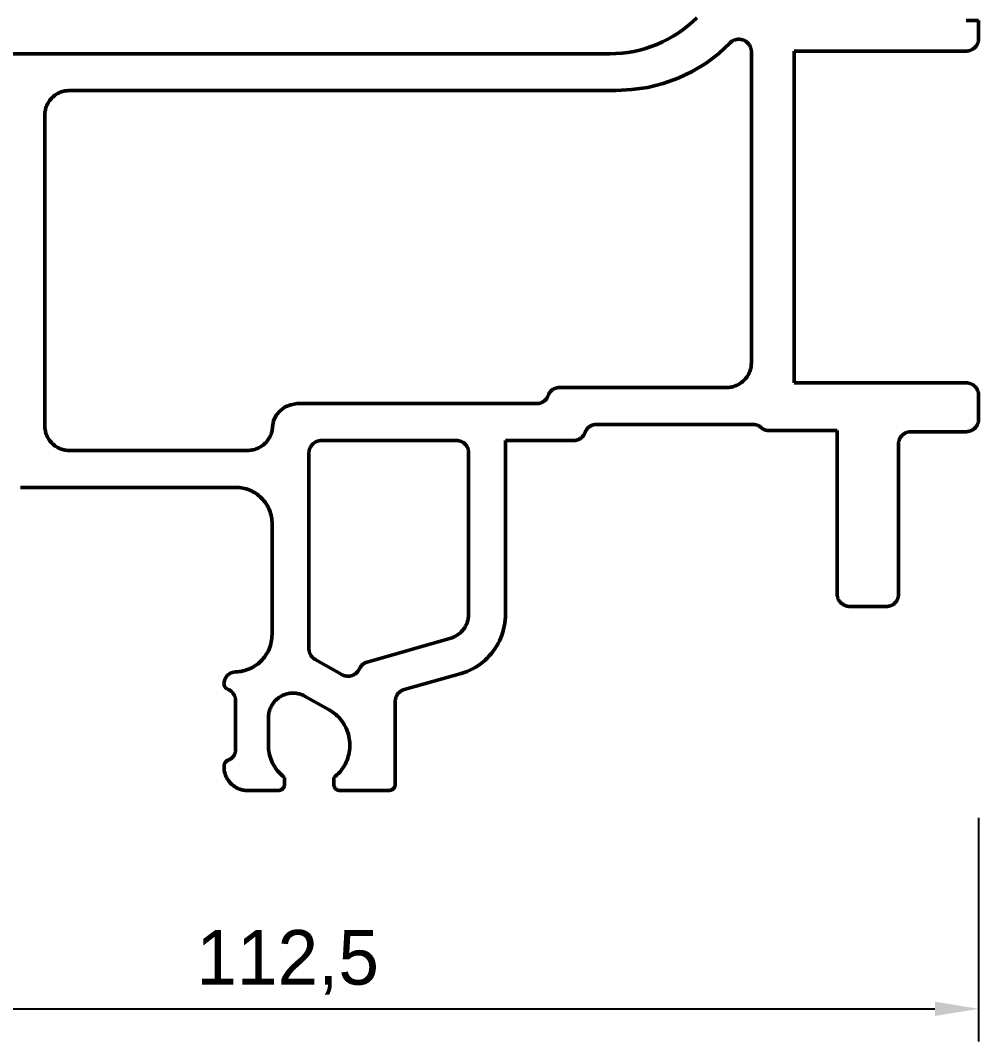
# Model space of a CAD drawing. Header units: metres. Extents: x -24 to 714, y -184 to 202.
# Drawn here: x 285.6 to 363.6, y -20.4 to 62.7 of the extents above; entities that cross this region are included whole.
import ezdxf

# ---------------------------------------------------------------- set-up
doc = ezdxf.new("R2010")
doc.units = ezdxf.units.M
doc.linetypes.add('KESIK', pattern=[3, 2, -1])
for name, color, linetype, lineweight in [('GIZLI', 8, 'KESIK', 35), ('GORUNEN', 7, 'Continuous', 50), ('OLCU', 4, 'Continuous', 25)]:
    doc.layers.add(name, color=color, linetype=linetype, lineweight=lineweight)
doc.dimstyles.new('PF_MM', dxfattribs={"dimtxt": 4.444445, "dimasz": 3.555556, "dimexe": 2.666667, "dimexo": 2.222222, "dimgap": 1.555556, "dimtad": 1, "dimdec": 1, "dimcen": 2.5, "dimclrd": 4, "dimclre": 4, "dimclrt": 3, "dimazin": 3, "dimtfac": 1, "dimtmove": 0, "dimatfit": 3})

msp = doc.modelspace()

# ---------------------------------------------------------------- linework, layer by layer
at = {"layer": 'GIZLI'}
for points in [[(340.683, 62.913), (340.328, 62.574), (339.957, 62.254), (339.57, 61.952), (339.169, 61.67), (338.755, 61.408), (338.328, 61.166), (337.89, 60.946), (337.442, 60.747), (336.985, 60.57), (336.519, 60.417), (336.046, 60.286), (335.568, 60.178), (335.085, 60.094), (334.598, 60.034), (334.109, 59.998), (333.619, 59.986)], [(363.633, 62.696), (363.633, 61.172)], [(343.398, 60.875), (342.466, 59.986)], [(343.398, 60.875), (343.435, 60.909), (343.474, 60.942), (343.515, 60.972), (343.557, 61), (343.601, 61.026), (343.645, 61.05), (343.691, 61.072), (343.738, 61.091), (343.786, 61.108), (343.834, 61.123), (343.884, 61.135), (343.933, 61.145), (343.983, 61.152), (344.034, 61.157), (344.085, 61.159), (344.135, 61.159), (344.186, 61.157), (344.236, 61.152), (344.286, 61.144), (344.336, 61.134), (344.385, 61.122), (344.434, 61.107), (344.481, 61.089), (344.528, 61.07), (344.574, 61.048), (344.618, 61.024), (344.662, 60.998), (344.704, 60.969), (344.744, 60.939), (344.783, 60.906), (344.821, 60.872), (344.856, 60.836), (344.89, 60.798), (344.922, 60.759), (344.952, 60.718), (344.98, 60.676), (345.006, 60.632), (345.029, 60.587), (345.051, 60.541), (345.07, 60.494), (345.086, 60.446), (345.101, 60.398), (345.112, 60.348), (345.122, 60.299), (345.129, 60.248), (345.133, 60.198)], [(363.633, 61.172), (363.63, 61.122), (363.624, 61.072), (363.616, 61.022), (363.605, 60.973), (363.592, 60.925), (363.576, 60.877), (363.559, 60.831), (363.539, 60.785), (363.516, 60.74), (363.492, 60.696), (363.465, 60.654), (363.436, 60.612), (363.406, 60.573), (363.373, 60.535), (363.339, 60.498), (363.302, 60.464), (363.265, 60.431), (363.225, 60.4), (363.184, 60.371), (363.142, 60.344), (363.098, 60.319), (363.054, 60.296), (363.008, 60.276), (362.961, 60.258), (362.914, 60.242), (362.865, 60.229), (362.816, 60.218), (362.767, 60.209), (362.717, 60.203), (362.667, 60.199), (362.617, 60.198)], [(253.143, 59.986), (333.619, 59.986)], [(342.466, 59.986), (341.45, 59.224)], [(345.133, 34.798), (345.133, 60.198)], [(362.617, 60.198), (348.605, 60.198)], [(348.605, 60.198), (348.605, 33.189)], [(341.45, 59.224), (340.307, 58.547)], [(340.307, 58.547), (339.164, 57.997)], [(337.937, 57.573), (336.709, 57.235)], [(339.164, 57.997), (337.937, 57.573)], [(287.602, 54.991), (287.605, 55.09), (287.612, 55.189), (287.625, 55.287), (287.642, 55.384), (287.664, 55.481), (287.69, 55.576), (287.722, 55.67), (287.758, 55.762), (287.799, 55.853), (287.844, 55.941), (287.893, 56.026), (287.947, 56.11), (288.004, 56.19), (288.066, 56.268), (288.131, 56.342), (288.2, 56.413), (288.273, 56.48), (288.348, 56.544), (288.427, 56.604), (288.509, 56.66), (288.593, 56.712), (288.68, 56.76), (288.769, 56.803), (288.86, 56.841), (288.953, 56.876), (289.048, 56.905), (289.143, 56.93), (289.24, 56.95), (289.338, 56.965), (289.437, 56.975), (289.535, 56.98), (289.634, 56.981)], [(334.127, 56.981), (289.634, 56.981)], [(335.397, 57.065), (334.127, 56.981)], [(336.709, 57.235), (335.397, 57.065)], [(287.602, 54.991), (287.602, 29.676)], [(345.133, 34.798), (345.129, 34.697), (345.119, 34.595), (345.104, 34.495), (345.084, 34.395), (345.06, 34.297), (345.03, 34.2), (344.996, 34.104), (344.956, 34.01), (344.913, 33.919), (344.864, 33.829), (344.812, 33.742), (344.755, 33.658), (344.693, 33.577), (344.628, 33.499), (344.559, 33.425), (344.487, 33.353), (344.411, 33.286), (344.331, 33.223), (344.249, 33.163), (344.164, 33.108), (344.076, 33.057), (343.985, 33.011), (343.893, 32.969), (343.798, 32.932), (343.702, 32.899), (343.604, 32.871), (343.505, 32.849), (343.405, 32.831), (343.304, 32.818), (343.203, 32.811), (343.101, 32.808)], [(328.581, 32.152), (328.599, 32.198), (328.618, 32.242), (328.64, 32.285), (328.664, 32.328), (328.69, 32.369), (328.718, 32.408), (328.748, 32.447), (328.78, 32.483), (328.813, 32.519), (328.848, 32.552), (328.885, 32.584), (328.923, 32.614), (328.963, 32.642), (329.004, 32.668), (329.046, 32.691), (329.09, 32.713), (329.134, 32.733), (329.179, 32.75), (329.225, 32.766), (329.272, 32.779), (329.319, 32.789), (329.367, 32.798), (329.416, 32.804), (329.464, 32.807), (329.512, 32.808)], [(329.512, 32.808), (343.101, 32.808)], [(348.605, 33.189), (362.617, 33.189)], [(362.617, 33.189), (362.667, 33.188), (362.717, 33.184), (362.766, 33.178), (362.815, 33.17), (362.864, 33.159), (362.912, 33.146), (362.959, 33.13), (363.006, 33.112), (363.052, 33.092), (363.096, 33.069), (363.139, 33.045), (363.182, 33.018), (363.222, 32.989), (363.262, 32.959), (363.299, 32.926), (363.336, 32.892), (363.37, 32.856), (363.403, 32.818), (363.433, 32.779), (363.462, 32.738), (363.489, 32.696), (363.513, 32.652), (363.536, 32.608), (363.556, 32.562), (363.574, 32.516), (363.589, 32.468), (363.603, 32.42), (363.614, 32.372), (363.622, 32.322), (363.628, 32.273), (363.632, 32.223), (363.633, 32.173)], [(328.581, 32.152), (328.564, 32.107), (328.544, 32.062), (328.522, 32.019), (328.498, 31.977), (328.472, 31.936), (328.444, 31.896), (328.415, 31.858), (328.383, 31.821), (328.349, 31.786), (328.314, 31.752), (328.277, 31.721), (328.239, 31.691), (328.199, 31.663), (328.158, 31.637), (328.116, 31.613), (328.073, 31.591), (328.028, 31.571), (327.983, 31.554), (327.937, 31.539), (327.89, 31.526), (327.843, 31.515), (327.795, 31.507), (327.747, 31.501), (327.698, 31.497), (327.65, 31.496)], [(363.633, 32.173), (363.633, 30.184)], [(306.441, 30.565), (306.779, 30.946)], [(306.779, 30.946), (307.16, 31.242)], [(307.16, 31.242), (307.626, 31.411)], [(307.626, 31.411), (308.134, 31.496)], [(308.134, 31.496), (327.65, 31.496)], [(306.144, 29.591), (306.229, 30.099)], [(306.229, 30.099), (306.441, 30.565)], [(363.633, 30.184), (363.63, 30.134), (363.624, 30.084), (363.616, 30.034), (363.605, 29.985), (363.592, 29.937), (363.576, 29.889), (363.559, 29.843), (363.539, 29.797), (363.516, 29.752), (363.492, 29.708), (363.465, 29.666), (363.436, 29.624), (363.406, 29.585), (363.373, 29.547), (363.339, 29.51), (363.302, 29.476), (363.265, 29.443), (363.225, 29.412), (363.184, 29.383), (363.142, 29.356), (363.098, 29.331), (363.054, 29.308), (363.008, 29.288), (362.961, 29.27), (362.914, 29.254), (362.865, 29.241), (362.816, 29.23), (362.767, 29.221), (362.717, 29.215), (362.667, 29.211), (362.617, 29.21)], [(289.634, 27.686), (289.535, 27.686), (289.437, 27.692), (289.338, 27.702), (289.24, 27.717), (289.143, 27.737), (289.048, 27.762), (288.953, 27.791), (288.86, 27.825), (288.769, 27.864), (288.68, 27.907), (288.593, 27.955), (288.509, 28.007), (288.427, 28.063), (288.348, 28.122), (288.273, 28.186), (288.2, 28.254), (288.131, 28.325), (288.066, 28.399), (288.004, 28.477), (287.947, 28.557), (287.893, 28.64), (287.844, 28.726), (287.799, 28.814), (287.758, 28.904), (287.722, 28.997), (287.69, 29.09), (287.664, 29.186), (287.642, 29.282), (287.625, 29.38), (287.612, 29.478), (287.605, 29.577), (287.602, 29.676)], [(306.144, 29.591), (306.136, 29.492), (306.122, 29.394), (306.104, 29.297), (306.081, 29.201), (306.053, 29.106), (306.021, 29.012), (305.984, 28.921), (305.943, 28.831), (305.898, 28.743), (305.848, 28.657), (305.794, 28.574), (305.736, 28.494), (305.675, 28.416), (305.61, 28.342), (305.541, 28.271), (305.469, 28.203), (305.393, 28.139), (305.315, 28.079), (305.234, 28.022), (305.15, 27.97), (305.063, 27.922), (304.975, 27.878), (304.884, 27.838), (304.792, 27.803), (304.698, 27.772), (304.602, 27.746), (304.506, 27.724), (304.408, 27.708), (304.31, 27.696), (304.211, 27.688), (304.112, 27.686)], [(331.587, 29.147), (331.57, 29.101), (331.55, 29.057), (331.528, 29.014), (331.504, 28.971), (331.478, 28.93), (331.45, 28.891), (331.42, 28.852), (331.389, 28.815), (331.355, 28.78), (331.32, 28.747), (331.283, 28.715), (331.245, 28.685), (331.205, 28.657), (331.164, 28.631), (331.122, 28.607), (331.079, 28.585), (331.034, 28.566), (330.989, 28.548), (330.943, 28.533), (330.896, 28.52), (330.849, 28.509), (330.801, 28.501), (330.752, 28.495), (330.704, 28.492), (330.655, 28.49)], [(331.587, 29.147), (331.605, 29.192), (331.624, 29.236), (331.646, 29.28), (331.67, 29.322), (331.696, 29.363), (331.724, 29.403), (331.754, 29.441), (331.785, 29.478), (331.819, 29.513), (331.854, 29.546), (331.891, 29.578), (331.929, 29.608), (331.969, 29.636), (332.01, 29.662), (332.052, 29.686), (332.095, 29.708), (332.14, 29.727), (332.185, 29.745), (332.231, 29.76), (332.278, 29.773), (332.325, 29.784), (332.373, 29.792), (332.421, 29.798), (332.47, 29.801), (332.518, 29.803)], [(345.26, 29.803), (332.518, 29.803)], [(345.26, 29.803), (345.31, 29.801), (345.359, 29.798), (345.408, 29.792), (345.456, 29.783), (345.504, 29.772), (345.552, 29.759), (345.598, 29.744), (345.644, 29.726), (345.689, 29.706), (345.733, 29.684), (345.776, 29.659), (345.818, 29.633), (345.858, 29.605), (345.897, 29.574), (345.934, 29.542)], [(346.573, 29.295), (346.526, 29.296), (346.479, 29.299), (346.433, 29.305), (346.387, 29.313), (346.342, 29.323), (346.296, 29.336), (346.252, 29.35), (346.209, 29.367), (346.166, 29.386), (346.124, 29.407), (346.084, 29.43), (346.044, 29.456), (346.006, 29.483), (345.969, 29.511), (345.934, 29.542)], [(352.118, 29.295), (346.573, 29.295)], [(352.118, 16.002), (352.118, 29.295)], [(357.114, 28.194), (357.115, 28.244), (357.119, 28.294), (357.125, 28.343), (357.133, 28.392), (357.144, 28.441), (357.158, 28.489), (357.173, 28.536), (357.191, 28.583), (357.211, 28.628), (357.234, 28.673), (357.258, 28.716), (357.285, 28.758), (357.314, 28.799), (357.344, 28.839), (357.377, 28.876), (357.411, 28.912), (357.448, 28.947), (357.485, 28.979), (357.525, 29.01), (357.565, 29.039), (357.607, 29.065), (357.651, 29.09), (357.695, 29.112), (357.741, 29.133), (357.788, 29.151), (357.835, 29.166), (357.883, 29.18), (357.932, 29.19), (357.981, 29.199), (358.03, 29.205), (358.08, 29.209), (358.13, 29.21)], [(362.617, 29.21), (358.13, 29.21)], [(309.108, 27.474), (309.109, 27.524), (309.113, 27.574), (309.119, 27.623), (309.127, 27.673), (309.138, 27.721), (309.152, 27.769), (309.167, 27.817), (309.185, 27.863), (309.205, 27.909), (309.228, 27.953), (309.252, 27.997), (309.279, 28.039), (309.308, 28.08), (309.338, 28.119), (309.371, 28.157), (309.405, 28.193), (309.442, 28.227), (309.479, 28.26), (309.519, 28.29), (309.559, 28.319), (309.601, 28.346), (309.645, 28.37), (309.689, 28.393), (309.735, 28.413), (309.782, 28.431), (309.829, 28.447), (309.877, 28.46), (309.926, 28.471), (309.975, 28.479), (310.024, 28.485), (310.074, 28.489), (310.124, 28.49)], [(321.13, 28.49), (310.124, 28.49)], [(321.13, 28.49), (321.178, 28.489), (321.226, 28.486), (321.273, 28.48), (321.32, 28.472), (321.366, 28.461), (321.412, 28.449), (321.458, 28.434), (321.502, 28.417), (321.546, 28.398), (321.588, 28.376), (321.63, 28.353), (321.67, 28.327), (321.709, 28.3), (321.747, 28.271), (321.783, 28.24), (321.817, 28.207), (321.85, 28.173), (321.882, 28.137), (321.911, 28.099), (321.939, 28.06), (321.964, 28.02), (321.988, 27.979), (322.01, 27.936), (322.029, 27.893), (322.046, 27.849), (322.062, 27.803), (322.075, 27.758), (322.085, 27.711), (322.094, 27.664), (322.1, 27.617), (322.104, 27.57), (322.105, 27.522), (322.104, 27.474)], [(330.655, 28.49), (325.11, 28.49)], [(325.11, 28.49), (325.11, 14.351)], [(289.634, 27.686), (304.112, 27.686)], [(309.108, 27.474), (309.108, 11.557)], [(322.104, 14.351), (322.104, 27.474)], [(357.114, 28.194), (357.114, 16.002)], [(303.139, 24.68), (285.613, 24.68)], [(303.139, 24.68), (303.286, 24.677), (303.432, 24.666), (303.578, 24.648), (303.722, 24.622), (303.865, 24.59), (304.007, 24.55), (304.146, 24.504), (304.283, 24.451), (304.417, 24.391), (304.547, 24.324), (304.675, 24.251), (304.798, 24.172), (304.918, 24.087), (305.033, 23.996), (305.144, 23.899), (305.249, 23.797), (305.35, 23.69), (305.445, 23.578), (305.534, 23.462), (305.617, 23.341), (305.695, 23.217), (305.766, 23.088), (305.831, 22.956), (305.889, 22.822), (305.94, 22.684), (305.985, 22.544), (306.022, 22.402), (306.052, 22.259), (306.076, 22.114), (306.092, 21.968), (306.101, 21.821), (306.102, 21.675)], [(306.102, 12.7), (306.102, 21.675)], [(353.134, 14.986), (353.085, 14.987), (353.035, 14.991), (352.985, 14.997), (352.936, 15.006), (352.888, 15.016), (352.84, 15.03), (352.792, 15.045), (352.746, 15.063), (352.7, 15.084), (352.656, 15.106), (352.612, 15.131), (352.57, 15.157), (352.529, 15.186), (352.49, 15.217), (352.452, 15.249), (352.416, 15.284), (352.382, 15.32), (352.349, 15.357), (352.318, 15.397), (352.29, 15.438), (352.263, 15.48), (352.238, 15.523), (352.216, 15.568), (352.196, 15.613), (352.178, 15.66), (352.162, 15.707), (352.149, 15.755), (352.138, 15.804), (352.129, 15.853), (352.123, 15.902), (352.12, 15.952), (352.118, 16.002)], [(357.114, 16.002), (357.115, 15.954), (357.113, 15.907), (357.109, 15.859), (357.103, 15.812), (357.095, 15.765), (357.084, 15.719), (357.071, 15.673), (357.056, 15.628), (357.039, 15.583), (357.019, 15.54), (356.998, 15.497), (356.974, 15.456), (356.948, 15.416), (356.921, 15.377), (356.891, 15.34), (356.86, 15.304), (356.827, 15.269), (356.792, 15.237), (356.756, 15.205), (356.719, 15.176), (356.68, 15.149), (356.639, 15.124), (356.598, 15.1), (356.555, 15.079), (356.512, 15.06), (356.467, 15.043), (356.422, 15.028), (356.376, 15.015), (356.33, 15.005), (356.283, 14.996), (356.235, 14.991), (356.188, 14.987), (356.14, 14.986)], [(356.14, 14.986), (353.134, 14.986)], [(322.104, 14.351), (322.102, 14.251), (322.094, 14.152), (322.082, 14.053), (322.065, 13.955), (322.043, 13.857), (322.017, 13.761), (321.986, 13.666), (321.95, 13.573), (321.91, 13.482), (321.865, 13.393), (321.816, 13.306), (321.763, 13.222), (321.705, 13.14), (321.644, 13.062), (321.579, 12.986), (321.51, 12.914), (321.438, 12.845), (321.363, 12.779), (321.284, 12.718), (321.203, 12.66), (321.119, 12.607), (321.032, 12.557), (320.943, 12.512), (320.852, 12.471), (320.759, 12.435), (320.665, 12.404)], [(325.11, 14.351), (325.104, 14.103), (325.085, 13.855), (325.055, 13.609), (325.012, 13.365), (324.958, 13.123), (324.891, 12.884), (324.813, 12.648), (324.723, 12.417), (324.623, 12.19), (324.511, 11.969), (324.388, 11.753), (324.255, 11.544), (324.111, 11.341), (323.958, 11.146), (323.795, 10.958), (323.624, 10.779), (323.443, 10.609), (323.255, 10.447), (323.059, 10.295), (322.855, 10.153), (322.645, 10.021), (322.429, 9.9), (322.207, 9.789), (321.979, 9.69), (321.747, 9.602), (321.511, 9.525)], [(306.102, 12.7), (306.098, 12.548), (306.087, 12.397), (306.068, 12.246), (306.042, 12.097), (306.008, 11.949), (305.967, 11.803), (305.919, 11.659), (305.864, 11.518), (305.801, 11.38), (305.732, 11.244), (305.657, 11.113), (305.574, 10.985), (305.486, 10.862), (305.392, 10.743), (305.291, 10.63), (305.186, 10.521), (305.075, 10.417), (304.959, 10.32), (304.838, 10.228), (304.713, 10.142), (304.583, 10.063), (304.45, 9.99), (304.314, 9.924), (304.174, 9.864), (304.032, 9.812), (303.887, 9.767), (303.74, 9.729), (303.591, 9.699), (303.441, 9.676), (303.29, 9.66), (303.139, 9.652)], [(313.849, 10.456), (320.665, 12.404)], [(309.616, 10.668), (309.574, 10.693), (309.533, 10.72), (309.494, 10.749), (309.456, 10.78), (309.42, 10.813), (309.386, 10.848), (309.353, 10.884), (309.322, 10.921), (309.293, 10.961), (309.265, 11.001), (309.24, 11.043), (309.217, 11.086), (309.196, 11.13), (309.177, 11.175), (309.16, 11.221), (309.146, 11.268), (309.134, 11.315), (309.124, 11.363), (309.116, 11.411), (309.111, 11.459), (309.108, 11.508), (309.108, 11.557)], [(309.616, 10.668), (311.775, 9.44)], [(313.224, 9.915), (313.244, 9.957), (313.267, 9.999), (313.291, 10.04), (313.318, 10.079), (313.346, 10.117), (313.376, 10.154), (313.408, 10.189), (313.441, 10.223), (313.477, 10.255), (313.513, 10.285), (313.551, 10.313), (313.591, 10.34), (313.631, 10.364), (313.673, 10.387), (313.716, 10.407), (313.759, 10.426), (313.804, 10.442), (313.849, 10.456)], [(302.25, 9.059), (302.461, 9.356)], [(302.461, 9.356), (302.758, 9.567)], [(302.758, 9.567), (303.139, 9.652)], [(313.224, 9.915), (313.202, 9.869), (313.178, 9.825), (313.152, 9.781), (313.124, 9.74), (313.094, 9.699), (313.061, 9.66), (313.027, 9.623), (312.992, 9.587), (312.954, 9.554), (312.915, 9.522), (312.874, 9.492), (312.832, 9.464), (312.789, 9.438), (312.744, 9.414), (312.699, 9.393), (312.652, 9.374), (312.604, 9.357), (312.556, 9.342), (312.507, 9.33), (312.457, 9.32), (312.407, 9.313), (312.357, 9.308), (312.307, 9.306), (312.256, 9.306), (312.206, 9.309), (312.156, 9.314), (312.106, 9.321), (312.056, 9.331), (312.007, 9.344), (311.959, 9.358), (311.911, 9.375), (311.865, 9.395), (311.819, 9.416), (311.775, 9.44)], [(321.511, 9.525), (316.855, 8.213)], [(302.165, 8.678), (302.25, 9.059)], [(302.25, 8.424), (302.165, 8.678)], [(302.461, 8.255), (302.25, 8.424)], [(302.461, 8.255), (302.508, 8.236), (302.554, 8.215), (302.599, 8.192), (302.643, 8.167), (302.685, 8.139), (302.726, 8.11), (302.766, 8.079), (302.804, 8.045), (302.84, 8.01), (302.875, 7.973), (302.907, 7.935), (302.938, 7.895), (302.967, 7.853), (302.994, 7.811), (303.018, 7.767), (303.041, 7.721), (303.061, 7.675), (303.079, 7.628), (303.095, 7.58), (303.108, 7.531), (303.119, 7.482), (303.128, 7.432), (303.134, 7.382), (303.138, 7.332), (303.139, 7.281)], [(305.806, 5.927), (305.808, 6.027), (305.816, 6.126), (305.828, 6.225), (305.846, 6.324), (305.868, 6.421), (305.895, 6.517), (305.927, 6.612), (305.963, 6.705), (306.004, 6.796), (306.05, 6.885), (306.1, 6.972), (306.154, 7.055), (306.212, 7.137), (306.275, 7.215), (306.341, 7.29), (306.41, 7.361), (306.484, 7.429), (306.56, 7.493), (306.64, 7.554), (306.722, 7.61), (306.808, 7.662), (306.895, 7.71), (306.985, 7.753), (307.077, 7.792), (307.171, 7.826), (307.267, 7.856), (307.364, 7.88), (307.462, 7.9), (307.56, 7.915), (307.66, 7.925), (307.76, 7.93), (307.859, 7.93), (307.959, 7.925), (308.059, 7.915), (308.157, 7.9), (308.255, 7.88), (308.352, 7.856), (308.448, 7.826), (308.542, 7.792), (308.634, 7.753), (308.724, 7.71), (308.811, 7.662)], [(310.759, 6.562), (308.811, 7.662)], [(316.135, 7.239), (316.135, 7.287), (316.138, 7.335), (316.142, 7.383), (316.15, 7.431), (316.159, 7.479), (316.171, 7.525), (316.185, 7.572), (316.201, 7.617), (316.219, 7.662), (316.24, 7.705), (316.263, 7.748), (316.287, 7.789), (316.314, 7.829), (316.343, 7.868), (316.373, 7.906), (316.406, 7.941), (316.44, 7.976), (316.476, 8.008), (316.513, 8.039), (316.551, 8.068), (316.591, 8.095), (316.633, 8.12), (316.675, 8.143), (316.719, 8.163), (316.763, 8.182), (316.809, 8.198), (316.855, 8.213)], [(303.139, 3.344), (303.139, 7.281)], [(316.135, 7.239), (316.135, 0.508)], [(305.806, 5.927), (305.806, 3.683)], [(310.759, 6.562), (310.899, 6.478), (311.034, 6.387), (311.166, 6.29), (311.292, 6.187), (311.412, 6.077), (311.528, 5.962), (311.637, 5.841), (311.741, 5.715), (311.838, 5.583), (311.928, 5.448), (312.012, 5.307), (312.088, 5.163), (312.158, 5.016), (312.22, 4.865), (312.274, 4.711), (312.321, 4.555), (312.36, 4.396), (312.391, 4.236), (312.415, 4.075), (312.43, 3.912), (312.437, 3.75), (312.436, 3.586), (312.427, 3.423), (312.41, 3.261), (312.386, 3.1), (312.353, 2.94), (312.312, 2.782), (312.264, 2.626), (312.208, 2.473), (312.144, 2.323), (312.073, 2.176), (311.995, 2.033), (311.911, 1.893), (311.819, 1.759), (311.72, 1.628), (311.616, 1.503), (311.505, 1.383), (311.389, 1.269), (311.267, 1.161), (311.14, 1.058)], [(303.139, 3.344), (303.138, 3.299), (303.134, 3.255), (303.129, 3.21), (303.122, 3.166), (303.112, 3.122), (303.1, 3.079), (303.086, 3.036), (303.07, 2.994), (303.053, 2.953), (303.033, 2.913), (303.011, 2.874), (302.987, 2.835), (302.962, 2.799), (302.935, 2.763), (302.906, 2.728), (302.875, 2.696), (302.843, 2.664), (302.81, 2.634), (302.775, 2.606), (302.738, 2.58), (302.701, 2.555), (302.662, 2.532), (302.623, 2.511), (302.582, 2.492), (302.541, 2.475)], [(307.118, 1.058), (306.992, 1.157), (306.872, 1.263), (306.756, 1.374), (306.646, 1.49), (306.542, 1.612), (306.444, 1.738), (306.353, 1.87), (306.267, 2.005), (306.189, 2.145), (306.117, 2.288), (306.053, 2.434), (305.995, 2.584), (305.945, 2.736), (305.903, 2.89), (305.868, 3.047), (305.841, 3.204), (305.821, 3.363), (305.81, 3.523), (305.806, 3.683)], [(304.112, 0), (304.019, 0.002), (303.926, 0.009), (303.833, 0.02), (303.741, 0.036), (303.65, 0.057), (303.56, 0.081), (303.471, 0.11), (303.384, 0.144), (303.298, 0.181), (303.214, 0.223), (303.133, 0.268), (303.054, 0.318), (302.977, 0.371), (302.903, 0.428), (302.832, 0.489), (302.764, 0.553), (302.699, 0.62), (302.637, 0.69), (302.579, 0.764), (302.524, 0.84), (302.474, 0.918), (302.427, 0.999), (302.384, 1.082), (302.345, 1.167), (302.311, 1.254), (302.28, 1.342), (302.254, 1.432), (302.233, 1.523), (302.216, 1.615), (302.203, 1.707), (302.195, 1.8), (302.191, 1.894), (302.192, 1.987)], [(302.192, 1.987), (302.193, 2.014), (302.196, 2.04), (302.2, 2.066), (302.206, 2.092), (302.212, 2.118), (302.22, 2.143), (302.23, 2.168), (302.24, 2.192), (302.251, 2.216), (302.264, 2.239), (302.278, 2.262), (302.293, 2.284), (302.309, 2.305), (302.325, 2.325), (302.343, 2.345), (302.362, 2.364), (302.382, 2.381), (302.402, 2.398), (302.424, 2.414), (302.446, 2.428), (302.469, 2.442), (302.492, 2.454), (302.516, 2.465), (302.541, 2.475)], [(307.118, 1.058), (307.118, 0.508)], [(311.14, 0.508), (311.14, 1.058)], [(306.61, 0), (304.112, 0)], [(307.118, 0.508), (307.118, 0.483), (307.116, 0.458), (307.113, 0.433), (307.108, 0.409), (307.103, 0.385), (307.096, 0.361), (307.088, 0.337), (307.079, 0.314), (307.069, 0.291), (307.058, 0.269), (307.046, 0.247), (307.033, 0.226), (307.018, 0.205), (307.003, 0.186), (306.987, 0.167), (306.969, 0.149), (306.951, 0.132), (306.932, 0.115), (306.913, 0.1), (306.892, 0.086), (306.871, 0.072), (306.85, 0.06), (306.827, 0.049), (306.805, 0.039), (306.781, 0.03), (306.758, 0.022), (306.734, 0.015), (306.709, 0.01), (306.685, 0.005), (306.66, 0.002), (306.635, 0.001), (306.61, 0)], [(311.605, 0), (311.583, 0.001), (311.56, 0.002), (311.537, 0.005), (311.515, 0.009), (311.493, 0.014), (311.471, 0.02), (311.449, 0.027), (311.428, 0.035), (311.407, 0.044), (311.386, 0.054), (311.367, 0.066), (311.347, 0.078), (311.329, 0.091), (311.311, 0.105), (311.293, 0.12), (311.277, 0.135), (311.261, 0.152), (311.246, 0.169), (311.232, 0.187), (311.219, 0.205), (311.206, 0.224), (311.195, 0.244), (311.184, 0.264), (311.175, 0.285), (311.167, 0.306), (311.159, 0.328), (311.153, 0.35), (311.148, 0.372), (311.144, 0.394), (311.141, 0.417), (311.139, 0.44), (311.138, 0.462), (311.138, 0.485), (311.14, 0.508)], [(315.627, 0), (311.605, 0)], [(316.135, 0.508), (316.135, 0.483), (316.133, 0.458), (316.13, 0.433), (316.125, 0.409), (316.12, 0.385), (316.113, 0.361), (316.105, 0.337), (316.096, 0.314), (316.086, 0.291), (316.075, 0.269), (316.063, 0.247), (316.05, 0.226), (316.035, 0.205), (316.02, 0.186), (316.004, 0.167), (315.986, 0.149), (315.968, 0.132), (315.949, 0.115), (315.93, 0.1), (315.909, 0.086), (315.888, 0.072), (315.867, 0.06), (315.844, 0.049), (315.822, 0.039), (315.798, 0.03), (315.775, 0.022), (315.751, 0.015), (315.726, 0.01), (315.702, 0.005), (315.677, 0.002), (315.652, 0.001), (315.627, 0)]]:
    msp.add_lwpolyline(points, dxfattribs=at)
at = {"layer": 'GORUNEN'}
for points in [[(340.683, 62.913), (340.328, 62.574), (339.957, 62.254), (339.57, 61.952), (339.169, 61.67), (338.755, 61.408), (338.328, 61.166), (337.89, 60.946), (337.442, 60.747), (336.985, 60.57), (336.519, 60.417), (336.046, 60.286), (335.568, 60.178), (335.085, 60.094), (334.598, 60.034), (334.109, 59.998), (333.619, 59.986)], [(362.617, 62.696), (363.633, 62.696)], [(363.633, 62.696), (363.633, 61.172)], [(343.398, 60.875), (342.466, 59.986)], [(343.398, 60.875), (343.435, 60.909), (343.474, 60.942), (343.515, 60.972), (343.557, 61), (343.601, 61.026), (343.645, 61.05), (343.691, 61.072), (343.738, 61.091), (343.786, 61.108), (343.834, 61.123), (343.884, 61.135), (343.933, 61.145), (343.983, 61.152), (344.034, 61.157), (344.085, 61.159), (344.135, 61.159), (344.186, 61.157), (344.236, 61.152), (344.286, 61.144), (344.336, 61.134), (344.385, 61.122), (344.434, 61.107), (344.481, 61.089), (344.528, 61.07), (344.574, 61.048), (344.618, 61.024), (344.662, 60.998), (344.704, 60.969), (344.744, 60.939), (344.783, 60.906), (344.821, 60.872), (344.856, 60.836), (344.89, 60.798), (344.922, 60.759), (344.952, 60.718), (344.98, 60.676), (345.006, 60.632), (345.029, 60.587), (345.051, 60.541), (345.07, 60.494), (345.086, 60.446), (345.101, 60.398), (345.112, 60.348), (345.122, 60.299), (345.129, 60.248), (345.133, 60.198)], [(363.633, 61.172), (363.63, 61.122), (363.624, 61.072), (363.616, 61.022), (363.605, 60.973), (363.592, 60.925), (363.576, 60.877), (363.559, 60.831), (363.539, 60.785), (363.516, 60.74), (363.492, 60.696), (363.465, 60.654), (363.436, 60.612), (363.406, 60.573), (363.373, 60.535), (363.339, 60.498), (363.302, 60.464), (363.265, 60.431), (363.225, 60.4), (363.184, 60.371), (363.142, 60.344), (363.098, 60.319), (363.054, 60.296), (363.008, 60.276), (362.961, 60.258), (362.914, 60.242), (362.865, 60.229), (362.816, 60.218), (362.767, 60.209), (362.717, 60.203), (362.667, 60.199), (362.617, 60.198)], [(253.143, 59.986), (333.619, 59.986)], [(342.466, 59.986), (341.45, 59.224)], [(345.133, 34.798), (345.133, 60.198)], [(362.617, 60.198), (348.605, 60.198)], [(348.605, 60.198), (348.605, 33.189)], [(341.45, 59.224), (340.307, 58.547)], [(340.307, 58.547), (339.164, 57.997)], [(337.937, 57.573), (336.709, 57.235)], [(339.164, 57.997), (337.937, 57.573)], [(287.602, 54.991), (287.605, 55.09), (287.612, 55.189), (287.625, 55.287), (287.642, 55.384), (287.664, 55.481), (287.69, 55.576), (287.722, 55.67), (287.758, 55.762), (287.799, 55.853), (287.844, 55.941), (287.893, 56.026), (287.947, 56.11), (288.004, 56.19), (288.066, 56.268), (288.131, 56.342), (288.2, 56.413), (288.273, 56.48), (288.348, 56.544), (288.427, 56.604), (288.509, 56.66), (288.593, 56.712), (288.68, 56.76), (288.769, 56.803), (288.86, 56.841), (288.953, 56.876), (289.048, 56.905), (289.143, 56.93), (289.24, 56.95), (289.338, 56.965), (289.437, 56.975), (289.535, 56.98), (289.634, 56.981)], [(334.127, 56.981), (289.634, 56.981)], [(335.397, 57.065), (334.127, 56.981)], [(336.709, 57.235), (335.397, 57.065)], [(287.602, 54.991), (287.602, 29.676)], [(345.133, 34.798), (345.129, 34.697), (345.119, 34.595), (345.104, 34.495), (345.084, 34.395), (345.06, 34.297), (345.03, 34.2), (344.996, 34.104), (344.956, 34.01), (344.913, 33.919), (344.864, 33.829), (344.812, 33.742), (344.755, 33.658), (344.693, 33.577), (344.628, 33.499), (344.559, 33.425), (344.487, 33.353), (344.411, 33.286), (344.331, 33.223), (344.249, 33.163), (344.164, 33.108), (344.076, 33.057), (343.985, 33.011), (343.893, 32.969), (343.798, 32.932), (343.702, 32.899), (343.604, 32.871), (343.505, 32.849), (343.405, 32.831), (343.304, 32.818), (343.203, 32.811), (343.101, 32.808)], [(328.581, 32.152), (328.599, 32.198), (328.618, 32.242), (328.64, 32.285), (328.664, 32.328), (328.69, 32.369), (328.718, 32.408), (328.748, 32.447), (328.78, 32.483), (328.813, 32.519), (328.848, 32.552), (328.885, 32.584), (328.923, 32.614), (328.963, 32.642), (329.004, 32.668), (329.046, 32.691), (329.09, 32.713), (329.134, 32.733), (329.179, 32.75), (329.225, 32.766), (329.272, 32.779), (329.319, 32.789), (329.367, 32.798), (329.416, 32.804), (329.464, 32.807), (329.512, 32.808)], [(329.512, 32.808), (343.101, 32.808)], [(348.605, 33.189), (362.617, 33.189)], [(362.617, 33.189), (362.667, 33.188), (362.717, 33.184), (362.766, 33.178), (362.815, 33.17), (362.864, 33.159), (362.912, 33.146), (362.959, 33.13), (363.006, 33.112), (363.052, 33.092), (363.096, 33.069), (363.139, 33.045), (363.182, 33.018), (363.222, 32.989), (363.262, 32.959), (363.299, 32.926), (363.336, 32.892), (363.37, 32.856), (363.403, 32.818), (363.433, 32.779), (363.462, 32.738), (363.489, 32.696), (363.513, 32.652), (363.536, 32.608), (363.556, 32.562), (363.574, 32.516), (363.589, 32.468), (363.603, 32.42), (363.614, 32.372), (363.622, 32.322), (363.628, 32.273), (363.632, 32.223), (363.633, 32.173)], [(328.581, 32.152), (328.564, 32.107), (328.544, 32.062), (328.522, 32.019), (328.498, 31.977), (328.472, 31.936), (328.444, 31.896), (328.415, 31.858), (328.383, 31.821), (328.349, 31.786), (328.314, 31.752), (328.277, 31.721), (328.239, 31.691), (328.199, 31.663), (328.158, 31.637), (328.116, 31.613), (328.073, 31.591), (328.028, 31.571), (327.983, 31.554), (327.937, 31.539), (327.89, 31.526), (327.843, 31.515), (327.795, 31.507), (327.747, 31.501), (327.698, 31.497), (327.65, 31.496)], [(363.633, 32.173), (363.633, 30.184)], [(306.441, 30.565), (306.779, 30.946)], [(306.779, 30.946), (307.16, 31.242)], [(307.16, 31.242), (307.626, 31.411)], [(307.626, 31.411), (308.134, 31.496)], [(308.134, 31.496), (327.65, 31.496)], [(306.144, 29.591), (306.229, 30.099)], [(306.229, 30.099), (306.441, 30.565)], [(363.633, 30.184), (363.63, 30.134), (363.624, 30.084), (363.616, 30.034), (363.605, 29.985), (363.592, 29.937), (363.576, 29.889), (363.559, 29.843), (363.539, 29.797), (363.516, 29.752), (363.492, 29.708), (363.465, 29.666), (363.436, 29.624), (363.406, 29.585), (363.373, 29.547), (363.339, 29.51), (363.302, 29.476), (363.265, 29.443), (363.225, 29.412), (363.184, 29.383), (363.142, 29.356), (363.098, 29.331), (363.054, 29.308), (363.008, 29.288), (362.961, 29.27), (362.914, 29.254), (362.865, 29.241), (362.816, 29.23), (362.767, 29.221), (362.717, 29.215), (362.667, 29.211), (362.617, 29.21)], [(289.634, 27.686), (289.535, 27.686), (289.437, 27.692), (289.338, 27.702), (289.24, 27.717), (289.143, 27.737), (289.048, 27.762), (288.953, 27.791), (288.86, 27.825), (288.769, 27.864), (288.68, 27.907), (288.593, 27.955), (288.509, 28.007), (288.427, 28.063), (288.348, 28.122), (288.273, 28.186), (288.2, 28.254), (288.131, 28.325), (288.066, 28.399), (288.004, 28.477), (287.947, 28.557), (287.893, 28.64), (287.844, 28.726), (287.799, 28.814), (287.758, 28.904), (287.722, 28.997), (287.69, 29.09), (287.664, 29.186), (287.642, 29.282), (287.625, 29.38), (287.612, 29.478), (287.605, 29.577), (287.602, 29.676)], [(306.144, 29.591), (306.136, 29.492), (306.122, 29.394), (306.104, 29.297), (306.081, 29.201), (306.053, 29.106), (306.021, 29.012), (305.984, 28.921), (305.943, 28.831), (305.898, 28.743), (305.848, 28.657), (305.794, 28.574), (305.736, 28.494), (305.675, 28.416), (305.61, 28.342), (305.541, 28.271), (305.469, 28.203), (305.393, 28.139), (305.315, 28.079), (305.234, 28.022), (305.15, 27.97), (305.063, 27.922), (304.975, 27.878), (304.884, 27.838), (304.792, 27.803), (304.698, 27.772), (304.602, 27.746), (304.506, 27.724), (304.408, 27.708), (304.31, 27.696), (304.211, 27.688), (304.112, 27.686)], [(331.587, 29.147), (331.57, 29.101), (331.55, 29.057), (331.528, 29.014), (331.504, 28.971), (331.478, 28.93), (331.45, 28.891), (331.42, 28.852), (331.389, 28.815), (331.355, 28.78), (331.32, 28.747), (331.283, 28.715), (331.245, 28.685), (331.205, 28.657), (331.164, 28.631), (331.122, 28.607), (331.079, 28.585), (331.034, 28.566), (330.989, 28.548), (330.943, 28.533), (330.896, 28.52), (330.849, 28.509), (330.801, 28.501), (330.752, 28.495), (330.704, 28.492), (330.655, 28.49)], [(331.587, 29.147), (331.605, 29.192), (331.624, 29.236), (331.646, 29.28), (331.67, 29.322), (331.696, 29.363), (331.724, 29.403), (331.754, 29.441), (331.785, 29.478), (331.819, 29.513), (331.854, 29.546), (331.891, 29.578), (331.929, 29.608), (331.969, 29.636), (332.01, 29.662), (332.052, 29.686), (332.095, 29.708), (332.14, 29.727), (332.185, 29.745), (332.231, 29.76), (332.278, 29.773), (332.325, 29.784), (332.373, 29.792), (332.421, 29.798), (332.47, 29.801), (332.518, 29.803)], [(345.26, 29.803), (332.518, 29.803)], [(345.26, 29.803), (345.31, 29.801), (345.359, 29.798), (345.408, 29.792), (345.456, 29.783), (345.504, 29.772), (345.552, 29.759), (345.598, 29.744), (345.644, 29.726), (345.689, 29.706), (345.733, 29.684), (345.776, 29.659), (345.818, 29.633), (345.858, 29.605), (345.897, 29.574), (345.934, 29.542)], [(346.573, 29.295), (346.526, 29.296), (346.479, 29.299), (346.433, 29.305), (346.387, 29.313), (346.342, 29.323), (346.296, 29.336), (346.252, 29.35), (346.209, 29.367), (346.166, 29.386), (346.124, 29.407), (346.084, 29.43), (346.044, 29.456), (346.006, 29.483), (345.969, 29.511), (345.934, 29.542)], [(352.118, 29.295), (346.573, 29.295)], [(352.118, 16.002), (352.118, 29.295)], [(357.114, 28.194), (357.115, 28.244), (357.119, 28.294), (357.125, 28.343), (357.133, 28.392), (357.144, 28.441), (357.158, 28.489), (357.173, 28.536), (357.191, 28.583), (357.211, 28.628), (357.234, 28.673), (357.258, 28.716), (357.285, 28.758), (357.314, 28.799), (357.344, 28.839), (357.377, 28.876), (357.411, 28.912), (357.448, 28.947), (357.485, 28.979), (357.525, 29.01), (357.565, 29.039), (357.607, 29.065), (357.651, 29.09), (357.695, 29.112), (357.741, 29.133), (357.788, 29.151), (357.835, 29.166), (357.883, 29.18), (357.932, 29.19), (357.981, 29.199), (358.03, 29.205), (358.08, 29.209), (358.13, 29.21)], [(362.617, 29.21), (358.13, 29.21)], [(309.108, 27.474), (309.109, 27.524), (309.113, 27.574), (309.119, 27.623), (309.127, 27.673), (309.138, 27.721), (309.152, 27.769), (309.167, 27.817), (309.185, 27.863), (309.205, 27.909), (309.228, 27.953), (309.252, 27.997), (309.279, 28.039), (309.308, 28.08), (309.338, 28.119), (309.371, 28.157), (309.405, 28.193), (309.442, 28.227), (309.479, 28.26), (309.519, 28.29), (309.559, 28.319), (309.601, 28.346), (309.645, 28.37), (309.689, 28.393), (309.735, 28.413), (309.782, 28.431), (309.829, 28.447), (309.877, 28.46), (309.926, 28.471), (309.975, 28.479), (310.024, 28.485), (310.074, 28.489), (310.124, 28.49)], [(321.13, 28.49), (310.124, 28.49)], [(321.13, 28.49), (321.178, 28.489), (321.226, 28.486), (321.273, 28.48), (321.32, 28.472), (321.366, 28.461), (321.412, 28.449), (321.458, 28.434), (321.502, 28.417), (321.546, 28.398), (321.588, 28.376), (321.63, 28.353), (321.67, 28.327), (321.709, 28.3), (321.747, 28.271), (321.783, 28.24), (321.817, 28.207), (321.85, 28.173), (321.882, 28.137), (321.911, 28.099), (321.939, 28.06), (321.964, 28.02), (321.988, 27.979), (322.01, 27.936), (322.029, 27.893), (322.046, 27.849), (322.062, 27.803), (322.075, 27.758), (322.085, 27.711), (322.094, 27.664), (322.1, 27.617), (322.104, 27.57), (322.105, 27.522), (322.104, 27.474)], [(330.655, 28.49), (325.11, 28.49)], [(325.11, 28.49), (325.11, 14.351)], [(289.634, 27.686), (304.112, 27.686)], [(309.108, 27.474), (309.108, 11.557)], [(322.104, 14.351), (322.104, 27.474)], [(357.114, 28.194), (357.114, 16.002)], [(303.139, 24.68), (285.613, 24.68)], [(303.139, 24.68), (303.286, 24.677), (303.432, 24.666), (303.578, 24.648), (303.722, 24.622), (303.865, 24.59), (304.007, 24.55), (304.146, 24.504), (304.283, 24.451), (304.417, 24.391), (304.547, 24.324), (304.675, 24.251), (304.798, 24.172), (304.918, 24.087), (305.033, 23.996), (305.144, 23.899), (305.249, 23.797), (305.35, 23.69), (305.445, 23.578), (305.534, 23.462), (305.617, 23.341), (305.695, 23.217), (305.766, 23.088), (305.831, 22.956), (305.889, 22.822), (305.94, 22.684), (305.985, 22.544), (306.022, 22.402), (306.052, 22.259), (306.076, 22.114), (306.092, 21.968), (306.101, 21.821), (306.102, 21.675)], [(306.102, 12.7), (306.102, 21.675)], [(353.134, 14.986), (353.085, 14.987), (353.035, 14.991), (352.985, 14.997), (352.936, 15.006), (352.888, 15.016), (352.84, 15.03), (352.792, 15.045), (352.746, 15.063), (352.7, 15.084), (352.656, 15.106), (352.612, 15.131), (352.57, 15.157), (352.529, 15.186), (352.49, 15.217), (352.452, 15.249), (352.416, 15.284), (352.382, 15.32), (352.349, 15.357), (352.318, 15.397), (352.29, 15.438), (352.263, 15.48), (352.238, 15.523), (352.216, 15.568), (352.196, 15.613), (352.178, 15.66), (352.162, 15.707), (352.149, 15.755), (352.138, 15.804), (352.129, 15.853), (352.123, 15.902), (352.12, 15.952), (352.118, 16.002)], [(357.114, 16.002), (357.115, 15.954), (357.113, 15.907), (357.109, 15.859), (357.103, 15.812), (357.095, 15.765), (357.084, 15.719), (357.071, 15.673), (357.056, 15.628), (357.039, 15.583), (357.019, 15.54), (356.998, 15.497), (356.974, 15.456), (356.948, 15.416), (356.921, 15.377), (356.891, 15.34), (356.86, 15.304), (356.827, 15.269), (356.792, 15.237), (356.756, 15.205), (356.719, 15.176), (356.68, 15.149), (356.639, 15.124), (356.598, 15.1), (356.555, 15.079), (356.512, 15.06), (356.467, 15.043), (356.422, 15.028), (356.376, 15.015), (356.33, 15.005), (356.283, 14.996), (356.235, 14.991), (356.188, 14.987), (356.14, 14.986)], [(356.14, 14.986), (353.134, 14.986)], [(322.104, 14.351), (322.102, 14.251), (322.094, 14.152), (322.082, 14.053), (322.065, 13.955), (322.043, 13.857), (322.017, 13.761), (321.986, 13.666), (321.95, 13.573), (321.91, 13.482), (321.865, 13.393), (321.816, 13.306), (321.763, 13.222), (321.705, 13.14), (321.644, 13.062), (321.579, 12.986), (321.51, 12.914), (321.438, 12.845), (321.363, 12.779), (321.284, 12.718), (321.203, 12.66), (321.119, 12.607), (321.032, 12.557), (320.943, 12.512), (320.852, 12.471), (320.759, 12.435), (320.665, 12.404)], [(325.11, 14.351), (325.104, 14.103), (325.085, 13.855), (325.055, 13.609), (325.012, 13.365), (324.958, 13.123), (324.891, 12.884), (324.813, 12.648), (324.723, 12.417), (324.623, 12.19), (324.511, 11.969), (324.388, 11.753), (324.255, 11.544), (324.111, 11.341), (323.958, 11.146), (323.795, 10.958), (323.624, 10.779), (323.443, 10.609), (323.255, 10.447), (323.059, 10.295), (322.855, 10.153), (322.645, 10.021), (322.429, 9.9), (322.207, 9.789), (321.979, 9.69), (321.747, 9.602), (321.511, 9.525)], [(306.102, 12.7), (306.098, 12.548), (306.087, 12.397), (306.068, 12.246), (306.042, 12.097), (306.008, 11.949), (305.967, 11.803), (305.919, 11.659), (305.864, 11.518), (305.801, 11.38), (305.732, 11.244), (305.657, 11.113), (305.574, 10.985), (305.486, 10.862), (305.392, 10.743), (305.291, 10.63), (305.186, 10.521), (305.075, 10.417), (304.959, 10.32), (304.838, 10.228), (304.713, 10.142), (304.583, 10.063), (304.45, 9.99), (304.314, 9.924), (304.174, 9.864), (304.032, 9.812), (303.887, 9.767), (303.74, 9.729), (303.591, 9.699), (303.441, 9.676), (303.29, 9.66), (303.139, 9.652)], [(313.849, 10.456), (320.665, 12.404)], [(309.616, 10.668), (309.574, 10.693), (309.533, 10.72), (309.494, 10.749), (309.456, 10.78), (309.42, 10.813), (309.386, 10.848), (309.353, 10.884), (309.322, 10.921), (309.293, 10.961), (309.265, 11.001), (309.24, 11.043), (309.217, 11.086), (309.196, 11.13), (309.177, 11.175), (309.16, 11.221), (309.146, 11.268), (309.134, 11.315), (309.124, 11.363), (309.116, 11.411), (309.111, 11.459), (309.108, 11.508), (309.108, 11.557)], [(309.616, 10.668), (311.775, 9.44)], [(313.224, 9.915), (313.244, 9.957), (313.267, 9.999), (313.291, 10.04), (313.318, 10.079), (313.346, 10.117), (313.376, 10.154), (313.408, 10.189), (313.441, 10.223), (313.477, 10.255), (313.513, 10.285), (313.551, 10.313), (313.591, 10.34), (313.631, 10.364), (313.673, 10.387), (313.716, 10.407), (313.759, 10.426), (313.804, 10.442), (313.849, 10.456)], [(302.25, 9.059), (302.461, 9.356)], [(302.461, 9.356), (302.758, 9.567)], [(302.758, 9.567), (303.139, 9.652)], [(313.224, 9.915), (313.202, 9.869), (313.178, 9.825), (313.152, 9.781), (313.124, 9.74), (313.094, 9.699), (313.061, 9.66), (313.027, 9.623), (312.992, 9.587), (312.954, 9.554), (312.915, 9.522), (312.874, 9.492), (312.832, 9.464), (312.789, 9.438), (312.744, 9.414), (312.699, 9.393), (312.652, 9.374), (312.604, 9.357), (312.556, 9.342), (312.507, 9.33), (312.457, 9.32), (312.407, 9.313), (312.357, 9.308), (312.307, 9.306), (312.256, 9.306), (312.206, 9.309), (312.156, 9.314), (312.106, 9.321), (312.056, 9.331), (312.007, 9.344), (311.959, 9.358), (311.911, 9.375), (311.865, 9.395), (311.819, 9.416), (311.775, 9.44)], [(321.511, 9.525), (316.855, 8.213)], [(302.165, 8.678), (302.25, 9.059)], [(302.25, 8.424), (302.165, 8.678)], [(302.461, 8.255), (302.25, 8.424)], [(302.461, 8.255), (302.508, 8.236), (302.554, 8.215), (302.599, 8.192), (302.643, 8.167), (302.685, 8.139), (302.726, 8.11), (302.766, 8.079), (302.804, 8.045), (302.84, 8.01), (302.875, 7.973), (302.907, 7.935), (302.938, 7.895), (302.967, 7.853), (302.994, 7.811), (303.018, 7.767), (303.041, 7.721), (303.061, 7.675), (303.079, 7.628), (303.095, 7.58), (303.108, 7.531), (303.119, 7.482), (303.128, 7.432), (303.134, 7.382), (303.138, 7.332), (303.139, 7.281)], [(305.806, 5.927), (305.808, 6.027), (305.816, 6.126), (305.828, 6.225), (305.846, 6.324), (305.868, 6.421), (305.895, 6.517), (305.927, 6.612), (305.963, 6.705), (306.004, 6.796), (306.05, 6.885), (306.1, 6.972), (306.154, 7.055), (306.212, 7.137), (306.275, 7.215), (306.341, 7.29), (306.41, 7.361), (306.484, 7.429), (306.56, 7.493), (306.64, 7.554), (306.722, 7.61), (306.808, 7.662), (306.895, 7.71), (306.985, 7.753), (307.077, 7.792), (307.171, 7.826), (307.267, 7.856), (307.364, 7.88), (307.462, 7.9), (307.56, 7.915), (307.66, 7.925), (307.76, 7.93), (307.859, 7.93), (307.959, 7.925), (308.059, 7.915), (308.157, 7.9), (308.255, 7.88), (308.352, 7.856), (308.448, 7.826), (308.542, 7.792), (308.634, 7.753), (308.724, 7.71), (308.811, 7.662)], [(310.759, 6.562), (308.811, 7.662)], [(316.135, 7.239), (316.135, 7.287), (316.138, 7.335), (316.142, 7.383), (316.15, 7.431), (316.159, 7.479), (316.171, 7.525), (316.185, 7.572), (316.201, 7.617), (316.219, 7.662), (316.24, 7.705), (316.263, 7.748), (316.287, 7.789), (316.314, 7.829), (316.343, 7.868), (316.373, 7.906), (316.406, 7.941), (316.44, 7.976), (316.476, 8.008), (316.513, 8.039), (316.551, 8.068), (316.591, 8.095), (316.633, 8.12), (316.675, 8.143), (316.719, 8.163), (316.763, 8.182), (316.809, 8.198), (316.855, 8.213)], [(303.139, 3.344), (303.139, 7.281)], [(316.135, 7.239), (316.135, 0.508)], [(305.806, 5.927), (305.806, 3.683)], [(310.759, 6.562), (310.899, 6.478), (311.034, 6.387), (311.166, 6.29), (311.292, 6.187), (311.412, 6.077), (311.528, 5.962), (311.637, 5.841), (311.741, 5.715), (311.838, 5.583), (311.928, 5.448), (312.012, 5.307), (312.088, 5.163), (312.158, 5.016), (312.22, 4.865), (312.274, 4.711), (312.321, 4.555), (312.36, 4.396), (312.391, 4.236), (312.415, 4.075), (312.43, 3.912), (312.437, 3.75), (312.436, 3.586), (312.427, 3.423), (312.41, 3.261), (312.386, 3.1), (312.353, 2.94), (312.312, 2.782), (312.264, 2.626), (312.208, 2.473), (312.144, 2.323), (312.073, 2.176), (311.995, 2.033), (311.911, 1.893), (311.819, 1.759), (311.72, 1.628), (311.616, 1.503), (311.505, 1.383), (311.389, 1.269), (311.267, 1.161), (311.14, 1.058)], [(303.139, 3.344), (303.138, 3.299), (303.134, 3.255), (303.129, 3.21), (303.122, 3.166), (303.112, 3.122), (303.1, 3.079), (303.086, 3.036), (303.07, 2.994), (303.053, 2.953), (303.033, 2.913), (303.011, 2.874), (302.987, 2.835), (302.962, 2.799), (302.935, 2.763), (302.906, 2.728), (302.875, 2.696), (302.843, 2.664), (302.81, 2.634), (302.775, 2.606), (302.738, 2.58), (302.701, 2.555), (302.662, 2.532), (302.623, 2.511), (302.582, 2.492), (302.541, 2.475)], [(307.118, 1.058), (306.992, 1.157), (306.872, 1.263), (306.756, 1.374), (306.646, 1.49), (306.542, 1.612), (306.444, 1.738), (306.353, 1.87), (306.267, 2.005), (306.189, 2.145), (306.117, 2.288), (306.053, 2.434), (305.995, 2.584), (305.945, 2.736), (305.903, 2.89), (305.868, 3.047), (305.841, 3.204), (305.821, 3.363), (305.81, 3.523), (305.806, 3.683)], [(304.112, 0), (304.019, 0.002), (303.926, 0.009), (303.833, 0.02), (303.741, 0.036), (303.65, 0.057), (303.56, 0.081), (303.471, 0.11), (303.384, 0.144), (303.298, 0.181), (303.214, 0.223), (303.133, 0.268), (303.054, 0.318), (302.977, 0.371), (302.903, 0.428), (302.832, 0.489), (302.764, 0.553), (302.699, 0.62), (302.637, 0.69), (302.579, 0.764), (302.524, 0.84), (302.474, 0.918), (302.427, 0.999), (302.384, 1.082), (302.345, 1.167), (302.311, 1.254), (302.28, 1.342), (302.254, 1.432), (302.233, 1.523), (302.216, 1.615), (302.203, 1.707), (302.195, 1.8), (302.191, 1.894), (302.192, 1.987)], [(302.192, 1.987), (302.193, 2.014), (302.196, 2.04), (302.2, 2.066), (302.206, 2.092), (302.212, 2.118), (302.22, 2.143), (302.23, 2.168), (302.24, 2.192), (302.251, 2.216), (302.264, 2.239), (302.278, 2.262), (302.293, 2.284), (302.309, 2.305), (302.325, 2.325), (302.343, 2.345), (302.362, 2.364), (302.382, 2.381), (302.402, 2.398), (302.424, 2.414), (302.446, 2.428), (302.469, 2.442), (302.492, 2.454), (302.516, 2.465), (302.541, 2.475)], [(307.118, 1.058), (307.118, 0.508)], [(311.14, 0.508), (311.14, 1.058)], [(306.61, 0), (304.112, 0)], [(307.118, 0.508), (307.118, 0.483), (307.116, 0.458), (307.113, 0.433), (307.108, 0.409), (307.103, 0.385), (307.096, 0.361), (307.088, 0.337), (307.079, 0.314), (307.069, 0.291), (307.058, 0.269), (307.046, 0.247), (307.033, 0.226), (307.018, 0.205), (307.003, 0.186), (306.987, 0.167), (306.969, 0.149), (306.951, 0.132), (306.932, 0.115), (306.913, 0.1), (306.892, 0.086), (306.871, 0.072), (306.85, 0.06), (306.827, 0.049), (306.805, 0.039), (306.781, 0.03), (306.758, 0.022), (306.734, 0.015), (306.709, 0.01), (306.685, 0.005), (306.66, 0.002), (306.635, 0.001), (306.61, 0)], [(311.605, 0), (311.583, 0.001), (311.56, 0.002), (311.537, 0.005), (311.515, 0.009), (311.493, 0.014), (311.471, 0.02), (311.449, 0.027), (311.428, 0.035), (311.407, 0.044), (311.386, 0.054), (311.367, 0.066), (311.347, 0.078), (311.329, 0.091), (311.311, 0.105), (311.293, 0.12), (311.277, 0.135), (311.261, 0.152), (311.246, 0.169), (311.232, 0.187), (311.219, 0.205), (311.206, 0.224), (311.195, 0.244), (311.184, 0.264), (311.175, 0.285), (311.167, 0.306), (311.159, 0.328), (311.153, 0.35), (311.148, 0.372), (311.144, 0.394), (311.141, 0.417), (311.139, 0.44), (311.138, 0.462), (311.138, 0.485), (311.14, 0.508)], [(315.627, 0), (311.605, 0)], [(316.135, 0.508), (316.135, 0.483), (316.133, 0.458), (316.13, 0.433), (316.125, 0.409), (316.12, 0.385), (316.113, 0.361), (316.105, 0.337), (316.096, 0.314), (316.086, 0.291), (316.075, 0.269), (316.063, 0.247), (316.05, 0.226), (316.035, 0.205), (316.02, 0.186), (316.004, 0.167), (315.986, 0.149), (315.968, 0.132), (315.949, 0.115), (315.93, 0.1), (315.909, 0.086), (315.888, 0.072), (315.867, 0.06), (315.844, 0.049), (315.822, 0.039), (315.798, 0.03), (315.775, 0.022), (315.751, 0.015), (315.726, 0.01), (315.702, 0.005), (315.677, 0.002), (315.652, 0.001), (315.627, 0)]]:
    msp.add_lwpolyline(points, dxfattribs=at)

# ---------------------------------------------------------------- dimensions: what is measured, and where the dimension line sits
at = {"layer": 'OLCU'}
msp.add_linear_dim(base=(251.111, -17.778), p1=(251.111, 0), p2=(363.633, 0), dimstyle='PF_MM', dxfattribs=at).render()

doc.saveas('drawing.dxf')
